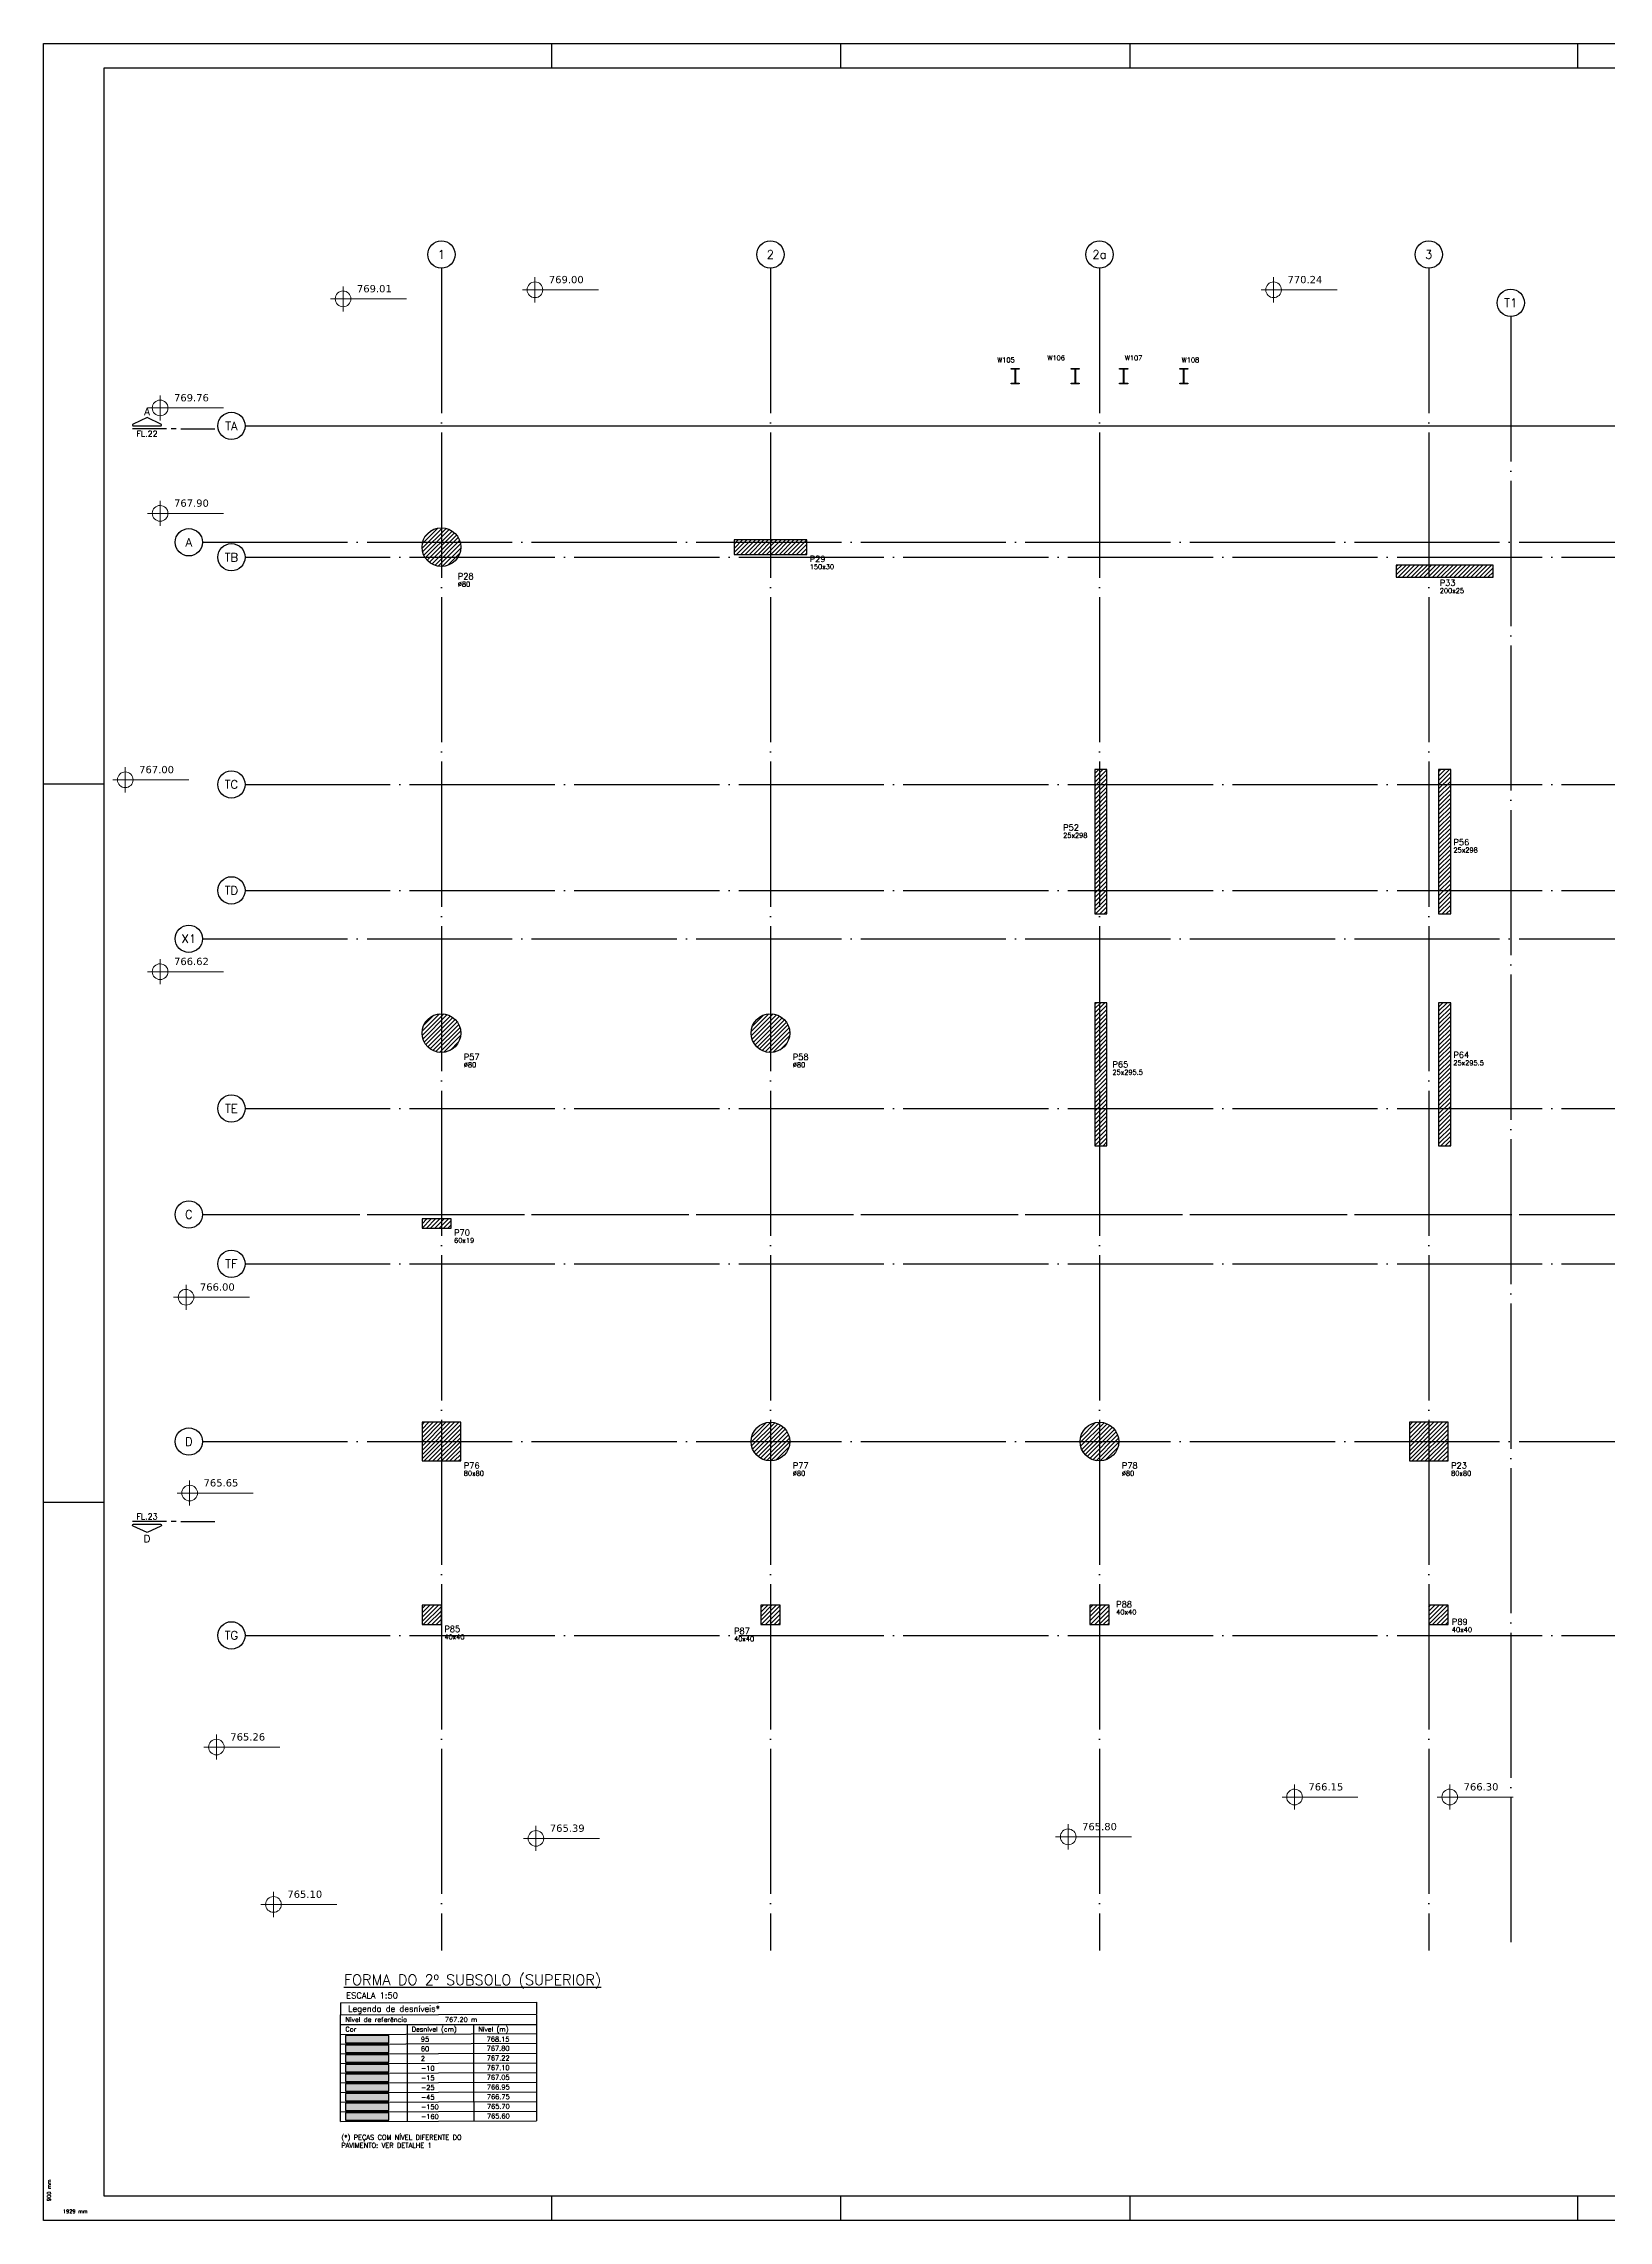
# Model space of a CAD drawing. Header units: millimetres. Extents: x -4122 to 5523, y -2094 to 2406.
# Drawn here: x -4122 to -888, y -2094 to 2406 of the extents above; entities that cross this region are included whole.
import ezdxf
from ezdxf.enums import TextEntityAlignment as Align

# ---------------------------------------------------------------- set-up
doc = ezdxf.new("R2010")
doc.units = ezdxf.units.MM
doc.header["$LTSCALE"] = 50
doc.linetypes.add('EIXO', pattern=[6.8, 6, -0.4, 0, -0.4])
doc.layers.add('A-ANNO-NOTE', color=253, linetype='Continuous', lineweight=9)
for name, color, linetype in [('F-CORTE-INDICAÇÃO', 4, 'Continuous'), ('F-DESNIVEL-1', 254, 'Continuous'), ('F-DESNIVEL-7', 40, 'Continuous'), ('F-DESNIVEL-8', 11, 'Continuous'), ('F-DESNIVEL-9', 252, 'Continuous'), ('F-EIXO', 12, 'EIXO'), ('F-MARGEM', 1, 'Continuous'), ('F-PERFIL - W310x52', 4, 'Continuous'), ('F-PILARES-DIM', 172, 'Continuous'), ('F-PILARES-HACH', 174, 'Continuous'), ('F-PILARES-NOME', 170, 'Continuous'), ('F-PILARES-S', 170, 'Continuous'), ('F-TABELA-NÍVEIS', 1, 'Continuous'), ('F-TEXTO', 6, 'Continuous'), ('F-TEXTO-YELLOW', 2, 'Continuous')]:
    doc.layers.add(name, color=color, linetype=linetype)
for name, color, linetype, true_color in [('F-DESNIVEL-2', 7, 'Continuous', 0xffd1e8), ('F-DESNIVEL-3', 7, 'Continuous', 0xd5c7ff), ('F-DESNIVEL-4', 7, 'Continuous', 0xc3f1b6), ('F-DESNIVEL-5', 7, 'Continuous', 0xadd6ff), ('F-DESNIVEL-6', 7, 'Continuous', 0xffdebd)]:
    doc.layers.add(name, color=color, linetype=linetype, true_color=true_color)
doc.styles.add('MCP', font='simplex.shx')
doc.styles.add('ROMANS', font='simplex.shx')
doc.styles.get("Standard").update_dxf_attribs({"font": 'txt.shx'})
doc.styles.add('Verdana_3', font='verdana.ttf', dxfattribs={"height": 20})
pattern_1 = [(45, (0, 0), (-4.419417, 4.419417), [])]

# ---------------------------------------------------------------- blocks, each defined once
blk = doc.blocks.new('A0-4L_900')
at = {"layer": 'F-MARGEM', "color": 2}
for p, q in [((21, 90), (21, 89)), ((32.95, 89), (32.95, 90)), ((44.9, 90), (44.9, 89)), ((63.4, 90), (63.4, 89)), ((0, 59.4), (2.5, 59.4)), ((0, 29.7), (2.5, 29.7)), ((21, 1), (21, 0)), ((32.95, 0), (32.95, 1)), ((44.9, 1), (44.9, 0)), ((63.4, 1), (63.4, 0))]:
    blk.add_line(p, q, dxfattribs=at)
blk.add_lwpolyline([(0, 0), (0, 90), (192.9, 90), (192.9, 0)], close=True, dxfattribs=at)
at = {"layer": 'F-MARGEM', "color": 7}
blk.add_lwpolyline([(2.5, 89), (191.9, 89), (191.9, 1), (2.5, 1)], close=True, dxfattribs=at)
at = {"layer": 'F-MARGEM', "color": 1, "style": 'ROMANS'}
blk.add_text('900 mm', height=0.1524, rotation=90, dxfattribs=at).set_placement((0.3, 0.8))
blk.add_text('1929 mm', height=0.1524, dxfattribs=at).set_placement((0.8, 0.3))
blk = doc.blocks.new('*U26')
at = {"layer": 'F-EIXO'}
blk.add_line((0, 0), (7397, 0), dxfattribs=at)
at = {"layer": 'F-EIXO', "color": 2, "linetype": 'Continuous'}
blk.add_circle((-28.2072, 0), 28.2072, dxfattribs=at)
at = {"layer": 'F-TEXTO', "style": 'ROMANS'}
blk.add_attdef('EIXO', text='', height=17.5, dxfattribs=at).set_placement((-28.2072, 0), align=Align.MIDDLE_CENTER)
blk = doc.blocks.new('*U32')
at = {"layer": 'F-EIXO'}
blk.add_line((0, 0), (7484.954, 0), dxfattribs=at)
at = {"layer": 'F-EIXO', "color": 2, "linetype": 'Continuous'}
blk.add_circle((-28.2072, 0), 28.2072, dxfattribs=at)
at = {"layer": 'F-TEXTO', "style": 'ROMANS'}
blk.add_attdef('EIXO', text='', height=17.5, dxfattribs=at).set_placement((-28.2072, 0), align=Align.MIDDLE_CENTER)
blk = doc.blocks.new('*U35')
at = {"layer": 'F-EIXO'}
blk.add_line((0, 0), (0, -3477.9), dxfattribs=at)
at = {"layer": 'F-EIXO', "color": 2, "linetype": 'Continuous'}
blk.add_circle((0, 28.2), 28.2, dxfattribs=at)
at = {"layer": 'F-TEXTO', "style": 'ROMANS'}
blk.add_attdef('EIXO', text='', height=17.5, rotation=360, dxfattribs=at).set_placement((0, 28.2), align=Align.MIDDLE_CENTER)
blk = doc.blocks.new('*U31')
at = {"layer": 'F-EIXO'}
blk.add_line((0, 0), (7378.2, 0), dxfattribs=at)
at = {"layer": 'F-EIXO', "color": 2, "linetype": 'Continuous'}
blk.add_circle((-28.2, 0), 28.2, dxfattribs=at)
at = {"layer": 'F-TEXTO', "style": 'ROMANS'}
blk.add_attdef('EIXO', text='', height=17.5, dxfattribs=at).set_placement((-28.2, 0), align=Align.MIDDLE_CENTER)
blk = doc.blocks.new('*U28')
at = {"layer": 'F-EIXO'}
blk.add_line((0, 0), (0, -3377.9), dxfattribs=at)
at = {"layer": 'F-EIXO', "color": 2, "linetype": 'Continuous'}
blk.add_circle((0, 28.2), 28.2, dxfattribs=at)
at = {"layer": 'F-TEXTO', "style": 'ROMANS'}
blk.add_attdef('EIXO', text='', height=17.5, rotation=360, dxfattribs=at).set_placement((0, 28.2), align=Align.MIDDLE_CENTER)
blk = doc.blocks.new('*U25')
at = {"layer": 'F-EIXO'}
blk.add_line((0, 0), (0, -3477.9), dxfattribs=at)
at = {"layer": 'F-EIXO', "color": 2, "linetype": 'Continuous'}
blk.add_circle((0, 28.2), 28.2, dxfattribs=at)
at = {"layer": 'F-TEXTO', "style": 'ROMANS'}
blk.add_attdef('EIXO', text='', height=17.5, rotation=360, dxfattribs=at).set_placement((0, 28.2), align=Align.MIDDLE_CENTER)
blk = doc.blocks.new('*U38')
at = {"layer": 'F-CORTE-INDICAÇÃO'}
for p, q in [((-100, 0), (-170, 0)), ((-80, 0), (-90, 0)), ((-70, 0), (0, 0))]:
    blk.add_line(p, q, dxfattribs=at)
blk.add_lwpolyline([(-112, 6, 0.802585), (-111.2, 9.8), (-140, 23.3), (-168.8, 9.8, 0.802585), (-168, 6)], format="xyb", close=True, dxfattribs=at)
at = {"layer": 'F-CORTE-INDICAÇÃO', "style": 'ROMANS'}
blk.add_attdef('CORTE', text='', height=15, dxfattribs=at).set_placement((-140, 35.8), align=Align.MIDDLE_CENTER)
at = {"layer": 'F-CORTE-INDICAÇÃO', "color": 2, "style": 'ROMANS'}
blk.add_attdef('FOLHA', text='', height=12, dxfattribs=at).set_placement((-140, -10), align=Align.MIDDLE_CENTER)
blk = doc.blocks.new('LGN-COTA - LGN-COTA-475391-Térreo')
at = {"layer": 'A-ANNO-NOTE'}
for p, q in [((-0.268, 0.021), (1.302, 0.021)), ((-0.009, -0.238), (-0.009, 0.28))]:
    blk.add_line(p, q, dxfattribs=at)
for centre, start, end in [((-0.009, 0.022), 90, 180), ((-0.009, 0.021), 180, 270), ((-0.009, 0.021), 360, 90), ((-0.009, 0.021), 270, 0)]:
    blk.add_arc(centre, 0.162, start, end, dxfattribs=at)
blk = doc.blocks.new('zw$7512')
at = {"layer": 'A-ANNO-NOTE', "xscale": 100, "yscale": 100, "zscale": 100}
for p in [(-3302.8, 1661.6), (-2906.2, 1680.3), (-1379.7, 1680.3), (-3680.8, 1436.1), (-3680.8, 1218.2), (-3752.9, 667.4), (-3680.8, 270.8), (-3627.3, -402.2), (-3619.8, -807), (-3564.5, -1332.1), (-1336.4, -1435.3), (-1015.7, -1435.3), (-2904.2, -1520.9), (-1804.2, -1517.6), (-3446.6, -1657.4)]:
    blk.add_blockref('LGN-COTA - LGN-COTA-475391-Térreo', p, dxfattribs=at)
at = {"layer": 'A-ANNO-NOTE', "style": 'Verdana_3'}
for s, p in [('769.00', (-2878.4, 1696.1)), ('770.24', (-1351.9, 1696.1)), ('769.01', (-3275, 1677.3)), ('769.76', (-3653, 1451.9)), ('767.90', (-3653, 1234)), ('767.00', (-3725.1, 683.2)), ('766.62', (-3653, 286.6)), ('766.00', (-3599.5, -386.4)), ('765.65', (-3592, -791.2)), ('765.26', (-3536.7, -1316.4)), ('766.15', (-1308.6, -1419.6)), ('766.30', (-987.9, -1419.6)), ('765.39', (-2876.4, -1505.1)), ('765.80', (-1776.4, -1501.8)), ('765.10', (-3418.8, -1641.6))]:
    blk.add_text(s, height=15, dxfattribs=at).set_placement(p)
blk = doc.blocks.new('A$C44D756D9')
at = {"layer": 'F-PERFIL - W310x52'}
for points in [[(1202.6, 244.2), (1219.2, 244.2), (1219.2, 242.9), (1211.3, 242.9), (1211.3, 213.8), (1219.2, 213.8), (1219.2, 212.4), (1202.6, 212.4), (1202.6, 213.8), (1210.5, 213.8), (1210.5, 242.9), (1202.6, 242.9)], [(1343.4, 212.4), (1326.7, 212.4), (1326.7, 213.8), (1334.6, 213.8), (1334.6, 242.9), (1326.7, 242.9), (1326.7, 244.2), (1343.4, 244.2), (1343.4, 242.9), (1335.4, 242.9), (1335.4, 213.8), (1343.4, 213.8)], [(1443.4, 212.4), (1426.7, 212.4), (1426.7, 213.8), (1434.6, 213.8), (1434.6, 242.9), (1426.7, 242.9), (1426.7, 244.2), (1443.4, 244.2), (1443.4, 242.9), (1435.4, 242.9), (1435.4, 213.8), (1443.4, 213.8)], [(1550.8, 244.2), (1567.5, 244.2), (1567.5, 242.9), (1559.5, 242.9), (1559.5, 213.8), (1567.5, 213.8), (1567.5, 212.4), (1550.8, 212.4), (1550.8, 213.8), (1558.7, 213.8), (1558.7, 242.9), (1550.8, 242.9)]]:
    blk.add_lwpolyline(points, close=True, dxfattribs=at)
at = {"layer": 'F-PILARES-NOME'}
for s, p in [('W106', (1277.6, 261.2)), ('W107', (1437.6, 261.2)), ('W105', (1173.9, 256.9)), ('W108', (1555.1, 256.9))]:
    blk.add_text(s, height=10, dxfattribs=at).set_placement(p)

msp = doc.modelspace()

# ---------------------------------------------------------------- hatches: boundary and pattern name
at = {"layer": 'F-PILARES-HACH', "linetype": 'Continuous'}
h = msp.add_hatch(dxfattribs=at)
h.set_pattern_fill('ANSI31', color=256, scale=50)
h.set_pattern_definition(pattern_1)
edge = h.paths.add_edge_path()
edge.add_arc((-3300, 1364.5), 40, 0, 360)
h = msp.add_hatch(dxfattribs=at)
h.set_pattern_fill('ANSI31', color=256, scale=50, style=0)
h.set_pattern_definition(pattern_1)
h.paths.add_polyline_path([(-2695, 1349.5), (-2545, 1349.5), (-2545, 1379.5), (-2695, 1379.5)], flags=16)
h = msp.add_hatch(dxfattribs=at)
h.set_pattern_fill('ANSI31', color=256, scale=50, style=0)
h.set_pattern_definition(pattern_1)
h.paths.add_polyline_path([(-1326.5, 1302.5), (-1126.5, 1302.5), (-1126.5, 1327.5), (-1326.5, 1327.5)], flags=16)
h = msp.add_hatch(dxfattribs=at)
h.set_pattern_fill('ANSI31', color=256, scale=50, style=0)
h.set_pattern_definition(pattern_1)
h.paths.add_polyline_path([(-1949.5, 606.5), (-1924.5, 606.5), (-1924.5, 904.5), (-1949.5, 904.5)], flags=16)
h = msp.add_hatch(dxfattribs=at)
h.set_pattern_fill('ANSI31', color=256, scale=50, style=0)
h.set_pattern_definition(pattern_1)
h.paths.add_polyline_path([(-1239, 606.5), (-1214, 606.5), (-1214, 904.5), (-1239, 904.5)], flags=16)
h = msp.add_hatch(dxfattribs=at)
h.set_pattern_fill('ANSI31', color=256, scale=50, style=0)
h.set_pattern_definition(pattern_1)
h.paths.add_polyline_path([(-1949.5, 127), (-1924.5, 127), (-1924.5, 422.5), (-1949.5, 422.5)], flags=16)
h = msp.add_hatch(dxfattribs=at)
h.set_pattern_fill('ANSI31', color=256, scale=50, style=0)
h.set_pattern_definition(pattern_1)
h.paths.add_polyline_path([(-1239, 127), (-1214, 127), (-1214, 422.5), (-1239, 422.5)], flags=16)
h = msp.add_hatch(dxfattribs=at)
h.set_pattern_fill('ANSI31', color=256, scale=50)
h.set_pattern_definition(pattern_1)
edge = h.paths.add_edge_path()
edge.add_arc((-3300, 360), 40, 0, 360)
h = msp.add_hatch(dxfattribs=at)
h.set_pattern_fill('ANSI31', color=256, scale=50)
h.set_pattern_definition(pattern_1)
edge = h.paths.add_edge_path()
edge.add_arc((-2620, 360), 40, 0, 360)
h = msp.add_hatch(dxfattribs=at)
h.set_pattern_fill('ANSI31', color=256, scale=50, style=0)
h.set_pattern_definition(pattern_1)
h.paths.add_polyline_path([(-3340, -43), (-3280, -43), (-3280, -24), (-3340, -24)], flags=16)
h = msp.add_hatch(dxfattribs=at)
h.set_pattern_fill('ANSI31', color=256, scale=50, style=0)
h.set_pattern_definition(pattern_1)
h.paths.add_polyline_path([(-3340, -524.5), (-3260, -524.5), (-3260, -444.5), (-3340, -444.5)], flags=16)
h = msp.add_hatch(dxfattribs=at)
h.set_pattern_fill('ANSI31', color=256, scale=50)
h.set_pattern_definition(pattern_1)
edge = h.paths.add_edge_path()
edge.add_arc((-2620, -484.5), 40, 0, 360)
h = msp.add_hatch(dxfattribs=at)
h.set_pattern_fill('ANSI31', color=256, scale=50)
h.set_pattern_definition(pattern_1)
edge = h.paths.add_edge_path()
edge.add_arc((-1940, -484.5), 40, 0, 360)
h = msp.add_hatch(dxfattribs=at)
h.set_pattern_fill('ANSI31', color=256, scale=50, style=0)
h.set_pattern_definition(pattern_1)
h.paths.add_polyline_path([(-1299.5, -524.5), (-1219.5, -524.5), (-1219.5, -444.5), (-1299.5, -444.5)], flags=16)
h = msp.add_hatch(dxfattribs=at)
h.set_pattern_fill('ANSI31', color=256, scale=50, style=0)
h.set_pattern_definition(pattern_1)
h.paths.add_polyline_path([(-3340, -862.5), (-3300, -862.5), (-3300, -822.5), (-3340, -822.5)], flags=16)
h = msp.add_hatch(dxfattribs=at)
h.set_pattern_fill('ANSI31', color=256, scale=50, style=0)
h.set_pattern_definition(pattern_1)
h.paths.add_polyline_path([(-2640, -862.5), (-2600, -862.5), (-2600, -822.5), (-2640, -822.5)], flags=16)
h = msp.add_hatch(dxfattribs=at)
h.set_pattern_fill('ANSI31', color=256, scale=50, style=0)
h.set_pattern_definition(pattern_1)
h.paths.add_polyline_path([(-1960, -862.5), (-1920, -862.5), (-1920, -822.5), (-1960, -822.5)], flags=16)
h = msp.add_hatch(dxfattribs=at)
h.set_pattern_fill('ANSI31', color=256, scale=50, style=0)
h.set_pattern_definition(pattern_1)
h.paths.add_polyline_path([(-1259.5, -862.5), (-1219.5, -862.5), (-1219.5, -822.5), (-1259.5, -822.5)], flags=16)

# ---------------------------------------------------------------- linework, layer by layer
at = {"layer": 'F-DESNIVEL-1'}
for points in [[(-3498.336, -1727.255), (-3408.336, -1727.255), (-3408.336, -1712.255)], [(-3498.336, -1727.255), (-3408.336, -1712.255), (-3498.336, -1712.255)], [(-3498.336, -1727.255), (-3498.336, -1712.255), (-3498.336, -1727.255)]]:
    msp.add_solid(points, dxfattribs=at)
at = {"layer": 'F-DESNIVEL-2'}
for points in [[(-3498.336, -1747.255), (-3408.336, -1747.255), (-3408.336, -1732.255)], [(-3498.336, -1747.255), (-3408.336, -1732.255), (-3498.336, -1732.255)], [(-3498.336, -1747.255), (-3498.336, -1732.255), (-3498.336, -1747.255)]]:
    msp.add_solid(points, dxfattribs=at)
at = {"layer": 'F-DESNIVEL-3'}
for points in [[(-3498.336, -1767.255), (-3408.336, -1767.255), (-3408.336, -1752.255)], [(-3498.336, -1767.255), (-3408.336, -1752.255), (-3498.336, -1752.255)], [(-3498.336, -1767.255), (-3498.336, -1752.255), (-3498.336, -1767.255)]]:
    msp.add_solid(points, dxfattribs=at)
at = {"layer": 'F-DESNIVEL-4'}
for points in [[(-3498.336, -1787.255), (-3408.336, -1787.255), (-3408.336, -1772.255)], [(-3498.336, -1787.255), (-3408.336, -1772.255), (-3498.336, -1772.255)], [(-3498.336, -1787.255), (-3498.336, -1772.255), (-3498.336, -1787.255)]]:
    msp.add_solid(points, dxfattribs=at)
at = {"layer": 'F-DESNIVEL-5'}
for points in [[(-3498.336, -1807.255), (-3408.336, -1807.255), (-3408.336, -1792.255)], [(-3498.336, -1807.255), (-3408.336, -1792.255), (-3498.336, -1792.255)], [(-3498.336, -1807.255), (-3498.336, -1792.255), (-3498.336, -1807.255)]]:
    msp.add_solid(points, dxfattribs=at)
at = {"layer": 'F-DESNIVEL-6'}
for points in [[(-3498.336, -1827.255), (-3408.336, -1827.255), (-3408.336, -1812.255)], [(-3498.336, -1827.255), (-3408.336, -1812.255), (-3498.336, -1812.255)], [(-3498.336, -1827.255), (-3498.336, -1812.255), (-3498.336, -1827.255)]]:
    msp.add_solid(points, dxfattribs=at)
at = {"layer": 'F-DESNIVEL-7'}
for points in [[(-3498.336, -1847.255), (-3408.336, -1847.255), (-3408.336, -1832.255)], [(-3498.336, -1847.255), (-3408.336, -1832.255), (-3498.336, -1832.255)], [(-3498.336, -1847.255), (-3498.336, -1832.255), (-3498.336, -1847.255)]]:
    msp.add_solid(points, dxfattribs=at)
at = {"layer": 'F-DESNIVEL-8'}
for points in [[(-3498.336, -1867.255), (-3408.336, -1867.255), (-3408.336, -1852.255)], [(-3498.336, -1867.255), (-3408.336, -1852.255), (-3498.336, -1852.255)], [(-3498.336, -1867.255), (-3498.336, -1852.255), (-3498.336, -1867.255)]]:
    msp.add_solid(points, dxfattribs=at)
at = {"layer": 'F-DESNIVEL-9'}
for points in [[(-3498.336, -1887.255), (-3408.336, -1887.255), (-3408.336, -1872.255)], [(-3498.336, -1887.255), (-3408.336, -1872.255), (-3498.336, -1872.255)], [(-3498.336, -1887.255), (-3498.336, -1872.255), (-3498.336, -1887.255)]]:
    msp.add_solid(points, dxfattribs=at)
at = {"layer": 'F-EIXO'}
for p, q in [((-3621.135, 1615), (3550.572, 1615)), ((-3768.53, -15), (3691.239, -15))]:
    msp.add_line(p, q, dxfattribs=at)
at = {"layer": 'F-PILARES-S', "linetype": 'Continuous'}
for points in [[(-2695, 1349.5), (-2545, 1349.5), (-2545, 1379.5), (-2695, 1379.5), (-2695, 1349.5)], [(-1326.5, 1302.5), (-1126.5, 1302.5), (-1126.5, 1327.5), (-1326.5, 1327.5), (-1326.5, 1302.5)], [(-1949.5, 606.5), (-1924.5, 606.5), (-1924.5, 904.5), (-1949.5, 904.5), (-1949.5, 606.5)], [(-1239, 606.5), (-1214, 606.5), (-1214, 904.5), (-1239, 904.5), (-1239, 606.5)], [(-1949.5, 127), (-1924.5, 127), (-1924.5, 422.5), (-1949.5, 422.5), (-1949.5, 127)], [(-1239, 127), (-1214, 127), (-1214, 422.5), (-1239, 422.5), (-1239, 127)], [(-3340, -43), (-3280, -43), (-3280, -24), (-3340, -24), (-3340, -43)], [(-3340, -524.5), (-3260, -524.5), (-3260, -444.5), (-3340, -444.5), (-3340, -524.5)], [(-1299.5, -524.5), (-1219.5, -524.5), (-1219.5, -444.5), (-1299.5, -444.5), (-1299.5, -524.5)], [(-3340, -862.5), (-3300, -862.5), (-3300, -822.5), (-3340, -822.5), (-3340, -862.5)], [(-2640, -862.5), (-2600, -862.5), (-2600, -822.5), (-2640, -822.5), (-2640, -862.5)], [(-1960, -862.5), (-1920, -862.5), (-1920, -822.5), (-1960, -822.5), (-1960, -862.5)], [(-1259.5, -862.5), (-1219.5, -862.5), (-1219.5, -822.5), (-1259.5, -822.5), (-1259.5, -862.5)]]:
    msp.add_lwpolyline(points, dxfattribs=at)
for centre in [(-3300, 1364.5), (-3300, 360), (-2620, 360), (-2620, -484.5), (-1940, -484.5)]:
    msp.add_circle(centre, 40, dxfattribs=at)
at = {"layer": 'F-TABELA-NÍVEIS'}
for p, q in [((-3508.336, -1644.755), (-3103.343, -1643.343)), ((-3508.336, -1644.755), (-3508.336, -1669.755)), ((-3103.343, -1643.343), (-3103.343, -1668.343)), ((-3508.336, -1669.755), (-3103.343, -1668.343)), ((-3508.336, -1689.755), (-3508.336, -1669.755)), ((-3508.336, -1689.755), (-3103.336, -1689.755)), ((-3508.336, -1709.755), (-3508.336, -1689.755)), ((-3508.336, -1709.755), (-3103.343, -1708.343)), ((-3508.336, -1729.755), (-3508.336, -1709.755)), ((-3370.836, -1689.755), (-3370.836, -1709.755)), ((-3370.836, -1709.755), (-3370.836, -1729.755)), ((-3233.752, -1689.755), (-3233.752, -1709.755)), ((-3233.752, -1709.755), (-3233.752, -1729.755)), ((-3103.343, -1688.343), (-3103.343, -1708.343)), ((-3103.343, -1708.343), (-3103.343, -1728.343)), ((-3103.336, -1669.755), (-3103.336, -1689.755)), ((-3103.336, -1689.755), (-3103.336, -1709.755)), ((-3508.336, -1729.755), (-3103.343, -1728.343)), ((-3508.336, -1749.755), (-3508.336, -1729.755)), ((-3508.336, -1749.755), (-3103.343, -1748.343)), ((-3508.336, -1769.755), (-3508.336, -1749.755)), ((-3408.336, -1712.255), (-3498.336, -1712.255)), ((-3498.336, -1712.255), (-3498.336, -1727.255)), ((-3498.336, -1727.255), (-3408.336, -1727.255)), ((-3408.336, -1732.255), (-3498.336, -1732.255)), ((-3498.336, -1732.255), (-3498.336, -1747.255)), ((-3498.336, -1747.255), (-3408.336, -1747.255)), ((-3408.336, -1752.255), (-3498.336, -1752.255)), ((-3498.336, -1752.255), (-3498.336, -1767.255)), ((-3408.336, -1727.255), (-3408.336, -1712.255)), ((-3408.336, -1747.255), (-3408.336, -1732.255)), ((-3408.336, -1767.255), (-3408.336, -1752.255)), ((-3370.836, -1729.755), (-3370.836, -1749.755)), ((-3370.836, -1749.755), (-3370.836, -1769.755)), ((-3233.685, -1728.797), (-3233.685, -1748.797)), ((-3233.616, -1748.797), (-3233.616, -1768.797)), ((-3103.343, -1728.343), (-3103.343, -1748.343)), ((-3103.343, -1748.343), (-3103.343, -1768.343)), ((-3508.336, -1769.755), (-3103.343, -1768.343)), ((-3508.336, -1789.755), (-3508.336, -1769.755)), ((-3508.336, -1789.755), (-3103.343, -1788.343)), ((-3508.336, -1809.755), (-3508.336, -1789.755)), ((-3498.336, -1767.255), (-3408.336, -1767.255)), ((-3408.336, -1772.255), (-3498.336, -1772.255)), ((-3498.336, -1772.255), (-3498.336, -1787.255)), ((-3498.336, -1787.255), (-3408.336, -1787.255)), ((-3408.336, -1792.255), (-3498.336, -1792.255)), ((-3498.336, -1792.255), (-3498.336, -1807.255)), ((-3408.336, -1787.255), (-3408.336, -1772.255)), ((-3408.336, -1807.255), (-3408.336, -1792.255)), ((-3370.836, -1769.755), (-3370.836, -1789.755)), ((-3370.836, -1789.755), (-3370.836, -1809.755)), ((-3233.546, -1768.797), (-3233.546, -1788.797)), ((-3233.476, -1788.797), (-3233.476, -1808.797)), ((-3103.343, -1768.343), (-3103.343, -1788.343)), ((-3103.343, -1788.343), (-3103.343, -1808.343)), ((-3508.336, -1809.755), (-3103.343, -1808.343)), ((-3508.336, -1829.755), (-3508.336, -1809.755)), ((-3508.336, -1829.755), (-3103.343, -1828.343)), ((-3508.336, -1849.755), (-3508.336, -1829.755)), ((-3498.336, -1807.255), (-3408.336, -1807.255)), ((-3408.336, -1812.255), (-3498.336, -1812.255)), ((-3498.336, -1812.255), (-3498.336, -1827.255)), ((-3498.336, -1827.255), (-3408.336, -1827.255)), ((-3408.336, -1832.255), (-3498.336, -1832.255)), ((-3498.336, -1832.255), (-3498.336, -1847.255)), ((-3408.336, -1827.255), (-3408.336, -1812.255)), ((-3408.336, -1847.255), (-3408.336, -1832.255)), ((-3370.836, -1809.755), (-3370.836, -1829.755)), ((-3370.836, -1829.755), (-3370.836, -1849.755)), ((-3233.407, -1808.796), (-3233.407, -1828.796)), ((-3233.337, -1828.796), (-3233.337, -1848.796)), ((-3103.343, -1808.343), (-3103.343, -1828.343)), ((-3103.343, -1828.343), (-3103.343, -1848.343)), ((-3508.336, -1849.755), (-3103.343, -1848.343)), ((-3508.336, -1869.755), (-3508.336, -1849.755)), ((-3508.336, -1869.755), (-3103.343, -1868.343)), ((-3508.336, -1889.755), (-3508.336, -1869.755)), ((-3508.336, -1889.755), (-3103.343, -1888.343)), ((-3498.336, -1847.255), (-3408.336, -1847.255)), ((-3408.336, -1852.255), (-3498.336, -1852.255)), ((-3498.336, -1852.255), (-3498.336, -1867.255)), ((-3498.336, -1867.255), (-3408.336, -1867.255)), ((-3408.336, -1872.255), (-3498.336, -1872.255)), ((-3498.336, -1872.255), (-3498.336, -1887.255)), ((-3498.336, -1887.255), (-3408.336, -1887.255)), ((-3408.336, -1867.255), (-3408.336, -1852.255)), ((-3408.336, -1887.255), (-3408.336, -1872.255)), ((-3370.836, -1849.755), (-3370.836, -1869.755)), ((-3370.836, -1869.755), (-3370.836, -1889.755)), ((-3233.267, -1848.796), (-3233.267, -1868.796)), ((-3233.197, -1868.796), (-3233.197, -1888.796)), ((-3103.343, -1848.343), (-3103.343, -1868.343)), ((-3103.343, -1868.343), (-3103.343, -1888.343))]:
    msp.add_line(p, q, dxfattribs=at)

# ---------------------------------------------------------------- block references
at = {"layer": 'A-ANNO-NOTE', "linetype": 'Continuous'}
msp.add_blockref('zw$7512', (-199.5, 214), dxfattribs=at)
at = {"layer": 'F-CORTE-INDICAÇÃO', "linetype": 'Continuous'}
msp.add_blockref('*U38', (-3768.341, 1608.917), dxfattribs=at).add_auto_attribs({'FOLHA': 'FL.22', 'CORTE': 'A'})
ref = msp.add_blockref('*U38', (-3768.341, -649.338), dxfattribs=dict(at, xscale=-1, rotation=180))
ref.add_attrib('FOLHA', 'FL.23', dxfattribs={"color": 2, "height": 12, "style": 'ROMANS'}).set_placement((-3908.341, -639.338), align=Align.MIDDLE_CENTER)
ref.add_attrib('CORTE', 'D', dxfattribs={"height": 15, "style": 'ROMANS'}).set_placement((-3908.341, -685.102), align=Align.MIDDLE_CENTER)
at = {"layer": 'F-EIXO', "linetype": 'Continuous'}
for name, p, values in [('*U35', (-3300, 1941.357), {'EIXO': '1'}), ('*U35', (-2620, 1941.357), {'EIXO': '2'}), ('*U35', (-1940, 1941.357), {'EIXO': '2a'}), ('*U25', (-1259.5, 1941.357), {'EIXO': '3'}), ('*U28', (-1090, 1841.357), {'EIXO': 'T1'}), ('*U31', (-3705.761, 1615), {'EIXO': 'TA'}), ('*U32', (-3793.715, 1374.5), {'EIXO': 'A'}), ('*U26', (-3705.761, 1343.5), {'EIXO': 'TB'}), ('*U26', (-3705.761, 874), {'EIXO': 'TC'}), ('*U26', (-3705.761, 655), {'EIXO': 'TD'}), ('*U32', (-3793.715, 555), {'EIXO': 'X1'}), ('*U26', (-3705.761, 204), {'EIXO': 'TE'}), ('*U32', (-3793.715, -15), {'EIXO': 'C'}), ('*U26', (-3705.761, -117), {'EIXO': 'TF'}), ('*U32', (-3793.715, -484.5), {'EIXO': 'D'}), ('*U26', (-3705.761, -885), {'EIXO': 'TG'})]:
    msp.add_blockref(name, p, dxfattribs=at).add_auto_attribs(values)
at = {"layer": 'F-MARGEM', "linetype": 'Continuous', "xscale": 50, "yscale": 50, "zscale": 50}
msp.add_blockref('A0-4L_900', (-4122.166, -2094.493), dxfattribs=at)
at = {"layer": 'F-PERFIL - W310x52'}
msp.add_blockref('A$C44D756D9', (-3325, 1489.5), dxfattribs=at)

# ---------------------------------------------------------------- texts
at = {"layer": 'F-PILARES-DIM', "linetype": 'Continuous', "style": 'MCP'}
for s, p in [('150x30', (-2538.75, 1318.875)), ('%%c80', (-3266.099, 1282.939)), ('200x25', (-1236.772, 1269.453)), ('25x298', (-2014.977, 763.693)), ('25x298', (-1208.349, 733.319)), ('%%c80', (-3253.75, 289.375)), ('%%c80', (-2573.75, 289.375)), ('25x295.5', (-1913.178, 273.989)), ('25x295.5', (-1208.589, 293.479)), ('60x19', (-3273.75, -73.625)), ('80x80', (-3253.75, -555.125)), ('%%c80', (-2573.75, -555.125)), ('%%c80', (-1893.75, -555.125)), ('80x80', (-1213.25, -555.125)), ('40x40', (-1905.352, -841.993)), ('40x40', (-3293.75, -893.125)), ('40x40', (-2695.128, -897.205)), ('40x40', (-1211.68, -878.209))]:
    msp.add_text(s, height=10, dxfattribs=at).set_placement(p)
at = {"layer": 'F-PILARES-NOME', "linetype": 'Continuous', "style": 'MCP'}
for s, p in [('P28', (-3266.099, 1297.939)), ('P29', (-2538.75, 1333.875)), ('P33', (-1236.772, 1284.453)), ('P52', (-2014.977, 778.693)), ('P56', (-1208.349, 748.319)), ('P57', (-3253.75, 304.375)), ('P58', (-2573.75, 304.375)), ('P64', (-1208.589, 308.479)), ('P65', (-1913.178, 288.989)), ('P70', (-3273.75, -58.625)), ('P76', (-3253.75, -540.125)), ('P77', (-2573.75, -540.125)), ('P78', (-1893.75, -540.125)), ('P23', (-1213.25, -540.125)), ('P88', (-1905.352, -826.993)), ('P89', (-1211.68, -863.209)), ('P85', (-3293.75, -878.125)), ('P87', (-2695.128, -882.205))]:
    msp.add_text(s, height=12.5, dxfattribs=at).set_placement(p)
at = {"layer": 'F-TABELA-NÍVEIS', "color": 3, "style": 'MCP'}
msp.add_text('Legenda de desníveis*', height=12.5, dxfattribs=at).set_placement((-3492.86, -1662.958))
at = {"layer": 'F-TABELA-NÍVEIS', "color": 2, "style": 'MCP'}
for s, p in [('Cor', (-3498.336, -1704.13)), ('Nível de referência', (-3498.336, -1684.13)), ('Desnível (cm)', (-3361.252, -1704.13)), ('767.20 m', (-3292.791, -1684.13)), ('Nível (m)', (-3223.752, -1704.13)), ('95', (-3342.377, -1724.755)), ('2', (-3342.377, -1764.755)), ('60', (-3342.377, -1744.755)), ('768.15', (-3206.387, -1724.755)), ('767.80', (-3206.321, -1743.797)), ('767.22', (-3206.251, -1763.797)), ('-10', (-3342.377, -1784.755)), ('-15', (-3342.377, -1804.755)), ('767.10', (-3206.182, -1783.797)), ('767.05', (-3206.112, -1803.797)), ('-25', (-3342.377, -1824.755)), ('-45', (-3342.377, -1844.755)), ('766.95', (-3206.042, -1823.796)), ('766.75', (-3205.972, -1843.796)), ('-150', (-3342.377, -1864.755)), ('-160', (-3342.377, -1884.755)), ('-160', (-3342.377, -1884.755)), ('765.70', (-3205.903, -1863.796)), ('765.60', (-3205.833, -1883.796))]:
    msp.add_text(s, height=10, dxfattribs=at).set_placement(p)
at = {"layer": 'F-TABELA-NÍVEIS', "color": 2, "insert": (-3506.821, -1917.669), "char_height": 10, "width": 276.95934, "attachment_point": 1, "style": 'MCP'}
msp.add_mtext('(*) PEÇAS COM NÍVEL DIFERENTE DO PAVIMENTO: VER DETALHE 1', dxfattribs=at)
msp.add_mtext('(*) PEÇAS COM NÍVEL DIFERENTE DO PAVIMENTO: VER DETALHE 1', dxfattribs=at)
at = {"layer": 'F-TEXTO', "style": 'ROMANS'}
msp.add_text('%%UFORMA DO 2º SUBSOLO (SUPERIOR)', height=21.875, dxfattribs=at).set_placement((-3501.464, -1608.008))
at = {"layer": 'F-TEXTO-YELLOW', "style": 'MCP'}
msp.add_text('ESCALA 1:50', height=12.5, dxfattribs=at).set_placement((-3496.624, -1635.619))

doc.saveas('drawing.dxf')
